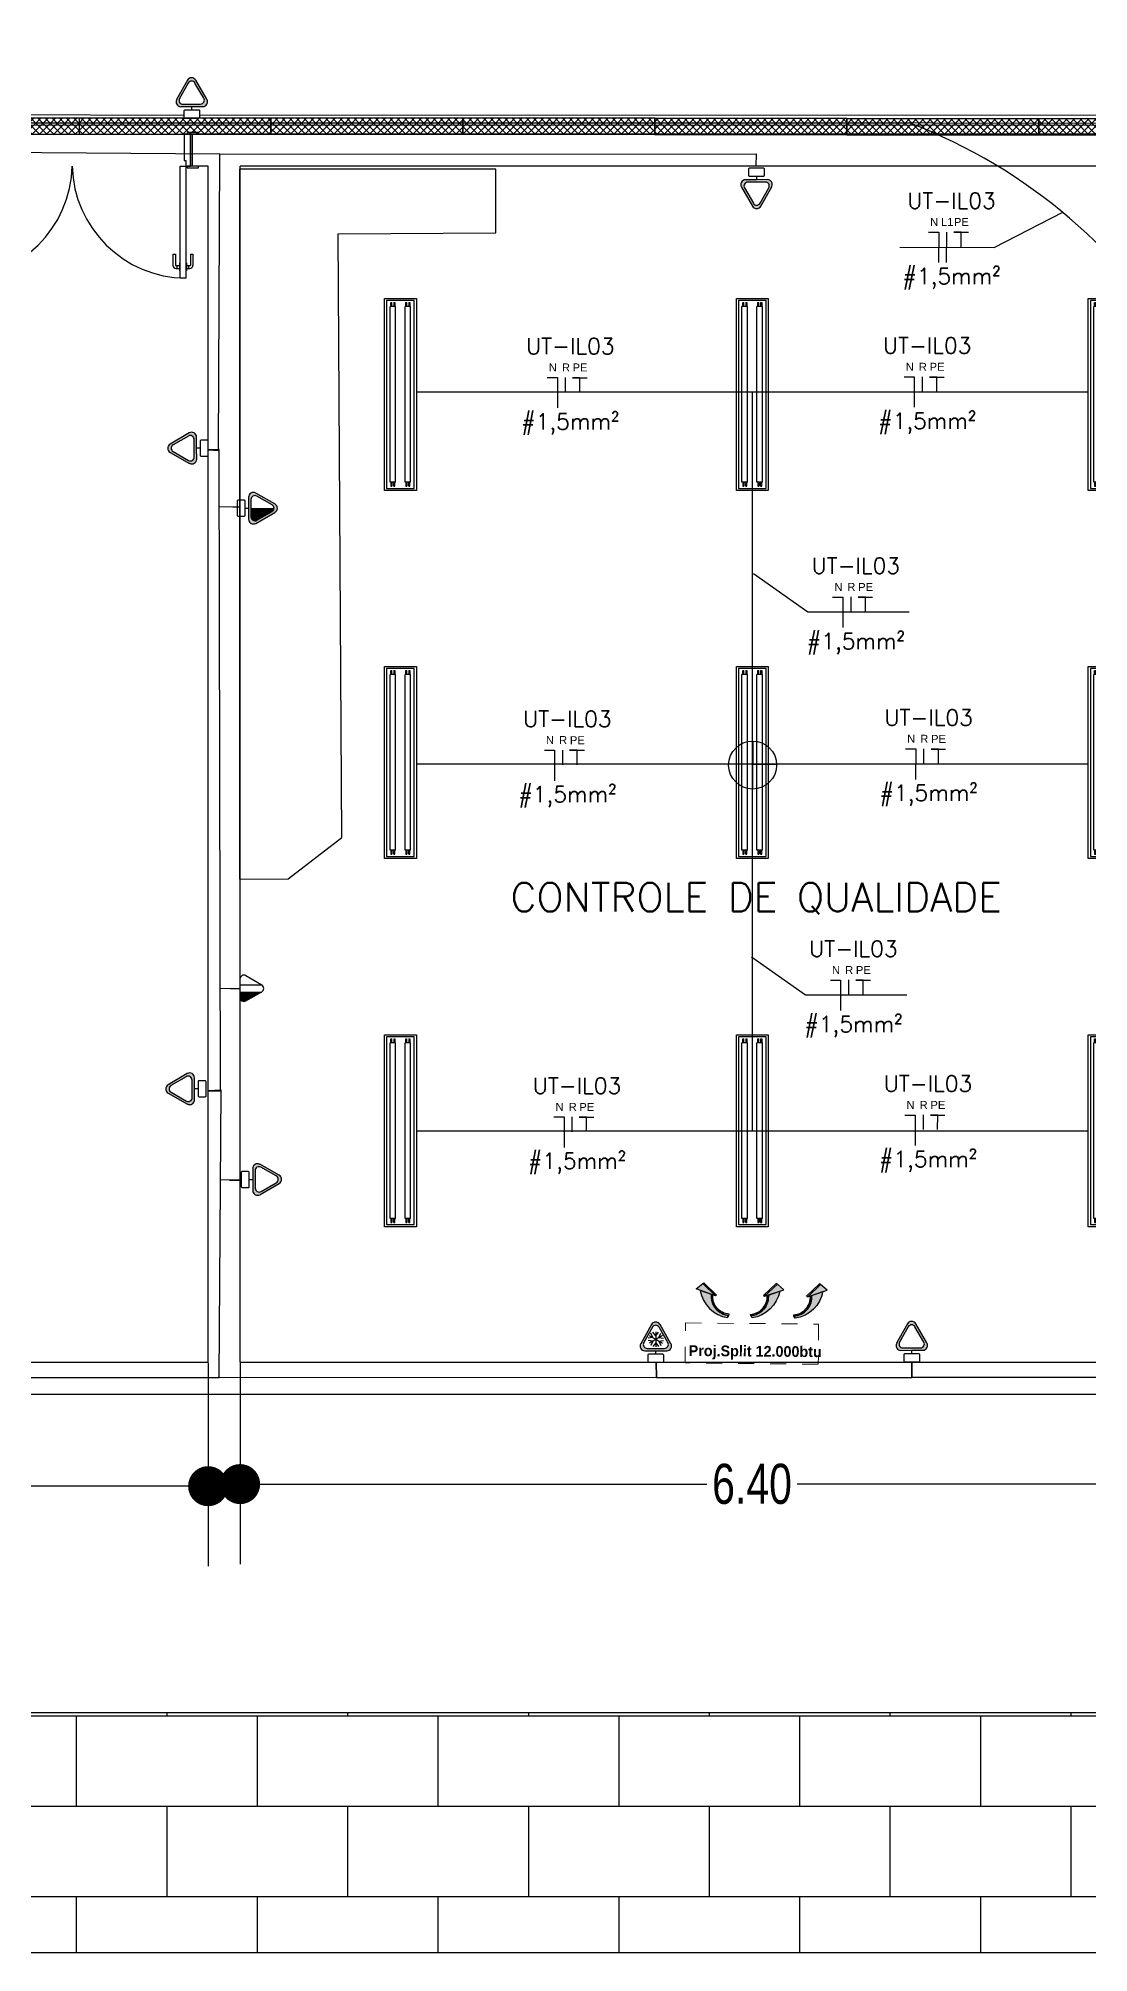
# Model space of a CAD drawing. Header units: metres. Extents: x 2442 to 5008, y 1070 to 2228.
# Drawn here: x 2488.12 to 2494.68, y 1088.13 to 1100.09 of the extents above; entities that cross this region are included whole.
import ezdxf
from ezdxf.enums import TextEntityAlignment as Align

# ---------------------------------------------------------------- set-up
doc = ezdxf.new("R2010")
doc.units = ezdxf.units.M
doc.linetypes.add('HIDDEN', pattern=[0.375, 0.25, -0.125])
doc.layers.get('Defpoints').update_dxf_attribs({"color": 130})
doc.layers.add('0.09', color=1, linetype='Continuous', lineweight=9)
for name, color, linetype in [('003', 1, 'Continuous'), ('01', 1, 'Continuous'), ('AR CONDICIONADO RESIDENCIAL', 130, 'Continuous'), ('ARQ-COTAS', 1, 'Continuous'), ('ARQ-TEXTO3', 3, 'Continuous'), ('ARQ_ELÉTRODUTOS', 2, 'Continuous'), ('ARQ_LAYOUT', 8, 'Continuous'), ('ARQ_PAREDES', 6, 'Continuous'), ('ARQ_PORTAS', 3, 'Continuous'), ('ARQ_TOMADAS', 30, 'Continuous'), ('CEILLING', 5, 'Continuous'), ('ELETROCALHA', 1, 'Continuous'), ('FIACAO', 7, 'Continuous'), ('fluxoinsuflamento', 112, 'Continuous'), ('HATCH_ELETRODUTOS', 7, 'Continuous'), ('INDICACAO_BIT_FIACAO', 10, 'Continuous'), ('INDICACAO_CIRCUITO_FIA', 7, 'Continuous'), ('LINHA_DE_CHAMADA', 7, 'Continuous'), ('LUMINÁRIAS RESIDENCIAL', 150, 'Continuous'), ('muro', 50, 'Continuous'), ('TOMADAS 220V RESIDENCIAL', 130, 'Continuous'), ('Tomadas para acoplar', 130, 'Continuous')]:
    doc.layers.add(name, color=color, linetype=linetype)
doc.styles.add('ARIAL', font='arial.ttf')
doc.styles.add('Century G', font='')
doc.styles.add('Luciene 01', font='swisscl.ttf')
doc.styles.add('ROMANS', font='ROMANS.SHX')
doc.styles.get("Standard").update_dxf_attribs({"font": 'arial.ttf'})
doc.styles.get('Century G').set_extended_font_data('Century Gothic', bold=True)
doc.linetypes.add('ELETROCALHA', pattern='A,0.5,-0.2,["=",Standard,S=0.18,R=0,X=-0.15,Y=-0.08],0', length=0.7)
doc.dimstyles.new('LP 50', dxfattribs={"dimscale": 0.5, "dimtxt": 0.5, "dimasz": 0.5, "dimexe": 1, "dimexo": 0.01, "dimgap": 0.05, "dimtad": 0, "dimzin": 0, "dimdsep": 46, "dimtxsty": 'Luciene 01', "dimblk": 'DOT', "dimcen": 1, "dimclrd": 256, "dimclre": 256, "dimclrt": 256, "dimadec": 0, "dimazin": 0, "dimtfac": 1, "dimtofl": 0, "dimtmove": 0, "dimatfit": 3, "dimldrblk": 'DOT', "dimfxl": 1, "dimtolj": 1, "dimtzin": 0, "dimlwd": -1, "dimarcsym": 1})
pattern_1 = [(45, (-1434.340204, -219.729673), (-0.0224506403, 0.0224506403), []), (135, (-1434.340204, -219.729673), (-0.0224506403, -0.0224506403), [])]

# ---------------------------------------------------------------- blocks, each defined once
blk = doc.blocks.new('porta120')
at = {"layer": 'ARQ_PORTAS'}
for p, q in [((2471.919, 1122.518), (2471.919, 1122.513)), ((2471.969, 1122.518), (2471.919, 1122.518)), ((2471.934, 1122.518), (2471.934, 1122.538)), ((2471.934, 1122.532), (2471.954, 1122.532)), ((2472.024, 1122.558), (2471.954, 1122.558)), ((2471.954, 1122.518), (2471.954, 1122.543)), ((2472.024, 1122.543), (2471.954, 1122.543)), ((2471.969, 1122.518), (2471.969, 1122.513)), ((2472.024, 1122.543), (2472.024, 1122.558)), ((2471.919, 1122.478), (2471.919, 1122.473)), ((2471.969, 1122.473), (2471.919, 1122.473)), ((2471.934, 1122.453), (2471.934, 1122.473)), ((2471.934, 1122.459), (2471.954, 1122.459)), ((2471.954, 1122.448), (2471.954, 1122.473)), ((2472.024, 1122.448), (2471.954, 1122.448)), ((2472.024, 1122.433), (2471.954, 1122.433)), ((2471.969, 1122.478), (2471.969, 1122.473)), ((2472.024, 1122.433), (2472.024, 1122.448)), ((2471.919, 1121.128), (2471.919, 1121.133)), ((2471.969, 1121.133), (2471.919, 1121.133)), ((2471.919, 1121.088), (2471.919, 1121.093)), ((2471.969, 1121.088), (2471.919, 1121.088)), ((2471.934, 1121.153), (2471.934, 1121.133)), ((2471.934, 1121.147), (2471.954, 1121.147)), ((2471.934, 1121.088), (2471.934, 1121.068)), ((2471.934, 1121.074), (2471.954, 1121.074)), ((2472.024, 1121.173), (2471.954, 1121.173)), ((2472.024, 1121.158), (2471.954, 1121.158)), ((2471.954, 1121.158), (2471.954, 1121.133)), ((2471.954, 1121.088), (2471.954, 1121.063)), ((2472.024, 1121.063), (2471.954, 1121.063)), ((2471.969, 1121.128), (2471.969, 1121.133)), ((2471.969, 1121.088), (2471.969, 1121.093)), ((2472.024, 1121.173), (2472.024, 1121.158)), ((2472.024, 1121.063), (2472.024, 1121.048)), ((2472.024, 1121.048), (2471.954, 1121.048))]:
    blk.add_line(p, q, dxfattribs=at)
for points in [[(2472.574, 1122.478), (2472.574, 1122.513), (2471.874, 1122.513), (2471.874, 1122.478)], [(2472.574, 1122.523), (2472.564, 1122.523), (2472.564, 1122.593), (2472.574, 1122.593)], [(2472.574, 1122.543), (2472.574, 1122.553), (2472.774, 1122.553), (2472.774, 1122.543)], [(2472.774, 1122.543), (2472.774, 1122.503), (2472.609, 1122.503), (2472.609, 1122.513), (2472.574, 1122.513), (2472.574, 1122.543)], [(2472.774, 1122.593), (2472.784, 1122.593), (2472.784, 1122.523), (2472.774, 1122.523)], [(2472.574, 1121.128), (2472.574, 1121.093), (2471.874, 1121.093), (2471.874, 1121.128)], [(2472.574, 1121.083), (2472.564, 1121.083), (2472.564, 1121.013), (2472.574, 1121.013)], [(2472.774, 1121.063), (2472.774, 1121.103), (2472.609, 1121.103), (2472.609, 1121.093), (2472.574, 1121.093), (2472.574, 1121.063)], [(2472.574, 1121.053), (2472.574, 1121.063), (2472.774, 1121.063), (2472.774, 1121.053)], [(2472.774, 1121.013), (2472.784, 1121.013), (2472.784, 1121.083), (2472.774, 1121.083)]]:
    blk.add_lwpolyline(points, close=True, dxfattribs=at)
for centre, radius, start, end in [((2472.592, 1122.52), 0.718, 180.577, 268.6014), ((2471.954, 1122.538), 0.02, 90, 180), ((2471.954, 1122.453), 0.02, 180, 270), ((2472.591, 1121.086), 0.717, 91.3684, 179.4355), ((2471.954, 1121.153), 0.02, 90, 180), ((2471.954, 1121.068), 0.02, 180, 270)]:
    blk.add_arc(centre, radius, start, end, dxfattribs=at)
blk = doc.blocks.new('_Dot')
at = {"color": 0, "linetype": 'ByBlock', "lineweight": -2}
blk.add_line((-0.5, 0), (-1, 0), dxfattribs=at)
at = {"color": 0, "linetype": 'ByBlock', "const_width": 0.5}
blk.add_lwpolyline([(-0.25, 0, 1), (0.25, 0, 1)], format="xyb", close=True, dxfattribs=at)
blk = doc.blocks.new('*D321')
at = {"lineweight": -2, "transparency": 16777216}
for p, q in [((2477.778, 1091.814), (2477.778, 1090.544)), ((2489.178, 1091.814), (2489.178, 1090.544))]:
    blk.add_line(p, q, dxfattribs=at)
at = {"transparency": 16777216}
for p, q in [((2478.028, 1091.044), (2483.12, 1091.044)), ((2488.928, 1091.044), (2483.836, 1091.044))]:
    blk.add_line(p, q, dxfattribs=at)
at = {"layer": 'Defpoints', "color": 0, "transparency": 16777216}
for p in [(2477.778, 1091.819), (2489.178, 1091.819), (2489.178, 1091.044)]:
    blk.add_point(p, dxfattribs=at)
at = {"transparency": 16777216, "xscale": 0.25, "yscale": 0.25, "zscale": 0.25, "rotation": 180}
blk.add_blockref('_Dot', (2477.778, 1091.044), dxfattribs=at)
at = {"transparency": 16777216, "xscale": 0.25, "yscale": 0.25, "zscale": 0.25}
blk.add_blockref('_Dot', (2489.178, 1091.044), dxfattribs=at)
at = {"transparency": 16777216, "insert": (2483.478, 1091.044), "char_height": 0.25, "attachment_point": 5, "style": 'Luciene 01'}
blk.add_mtext('\\A1;11.40', dxfattribs=at)
blk = doc.blocks.new('*D322')
at = {"lineweight": -2, "transparency": 16777216}
for p, q in [((2489.378, 1091.814), (2489.378, 1090.557)), ((2495.778, 1091.814), (2495.778, 1090.557))]:
    blk.add_line(p, q, dxfattribs=at)
at = {"transparency": 16777216}
for p, q in [((2489.628, 1091.057), (2492.295, 1091.057)), ((2495.528, 1091.057), (2492.861, 1091.057))]:
    blk.add_line(p, q, dxfattribs=at)
at = {"layer": 'Defpoints', "color": 0, "transparency": 16777216}
for p in [(2489.378, 1091.819), (2495.778, 1091.819), (2495.778, 1091.057)]:
    blk.add_point(p, dxfattribs=at)
at = {"transparency": 16777216, "xscale": 0.25, "yscale": 0.25, "zscale": 0.25, "rotation": 180}
blk.add_blockref('_Dot', (2489.378, 1091.057), dxfattribs=at)
at = {"transparency": 16777216, "xscale": 0.25, "yscale": 0.25, "zscale": 0.25}
blk.add_blockref('_Dot', (2495.778, 1091.057), dxfattribs=at)
at = {"transparency": 16777216, "insert": (2492.578, 1091.057), "char_height": 0.25, "attachment_point": 5, "style": 'Luciene 01'}
blk.add_mtext('\\A1;6.40', dxfattribs=at)
blk = doc.blocks.new('*U350', base_point=(827.839, 596.659))
at = {"ltscale": 0.035}
for p, q in [((827.252, 596.745), (827.252, 596.572)), ((828.426, 596.745), (827.252, 596.745)), ((827.264, 596.718), (827.289, 596.718)), ((827.264, 596.711), (827.264, 596.718)), ((827.264, 596.711), (827.289, 596.711)), ((827.264, 596.693), (827.264, 596.7)), ((827.289, 596.7), (827.264, 596.7)), ((827.289, 596.693), (827.264, 596.693)), ((828.387, 596.723), (827.289, 596.723)), ((827.289, 596.723), (827.289, 596.688)), ((828.387, 596.688), (827.289, 596.688)), ((828.387, 596.723), (828.387, 596.688)), ((828.412, 596.718), (828.387, 596.718)), ((828.412, 596.711), (828.387, 596.711)), ((828.387, 596.7), (828.412, 596.7)), ((828.387, 596.693), (828.412, 596.693)), ((828.412, 596.711), (828.412, 596.718)), ((828.412, 596.693), (828.412, 596.7)), ((828.426, 596.572), (828.426, 596.745)), ((827.252, 596.572), (828.426, 596.572)), ((827.264, 596.624), (827.289, 596.624)), ((827.264, 596.618), (827.264, 596.624)), ((827.264, 596.618), (827.289, 596.618)), ((827.264, 596.599), (827.264, 596.606)), ((827.289, 596.606), (827.264, 596.606)), ((827.289, 596.599), (827.264, 596.599)), ((828.387, 596.629), (827.289, 596.629)), ((827.289, 596.629), (827.289, 596.594)), ((828.387, 596.594), (827.289, 596.594)), ((828.387, 596.629), (828.387, 596.594)), ((828.412, 596.624), (828.387, 596.624)), ((828.412, 596.618), (828.387, 596.618)), ((828.387, 596.606), (828.412, 596.606)), ((828.387, 596.599), (828.412, 596.599)), ((828.412, 596.618), (828.412, 596.624)), ((828.412, 596.599), (828.412, 596.606))]:
    blk.add_line(p, q, dxfattribs=at)
blk.add_lwpolyline([(827.239, 596.759), (828.439, 596.759), (828.439, 596.559), (827.239, 596.559)], close=True)
blk = doc.blocks.new('*U351')
at = {"layer": 'LUMINÁRIAS RESIDENCIAL', "ltscale": 50}
blk.add_blockref('*U350', (0, 0), dxfattribs=at)
blk = doc.blocks.new('*U352')
at = {"color": 0, "linetype": 'ByBlock', "lineweight": -2, "transparency": 16777216}
for p in [(0, 4.4), (2.3, 4.4), (4.6, 4.4), (0, 2.2), (2.3, 2.2), (4.6, 2.2), (0, 0), (2.3, 0), (4.6, 0)]:
    blk.add_blockref('*U351', p, dxfattribs=at)
blk = doc.blocks.new('A$C5c12d58d')
at = {"layer": 'ARQ_ELÉTRODUTOS'}
blk.add_circle((0, 0), 0.15, dxfattribs=at)
blk = doc.blocks.new('A$C0ba67d4e')
at = {"layer": 'ARQ_ELÉTRODUTOS'}
for p, q in [((-0.384, -2.049), (-0.386, -2.349)), ((-0.386, -2.349), (-0.386, -2.193)), ((-0.386, -2.193), (-0.237, -2.193))]:
    blk.add_line(p, q, dxfattribs=at)
blk.add_blockref('A$C5c12d58d', (-0.386, -2.199), dxfattribs=at)
blk = doc.blocks.new('A$Cbb087c57')
at = {"layer": 'ARQ_ELÉTRODUTOS'}
blk.add_blockref('A$C0ba67d4e', (0.385, 2.194), dxfattribs=at)
blk = doc.blocks.new('A$Cd8104748')
at = {"layer": 'HATCH_ELETRODUTOS'}
h = blk.add_hatch(dxfattribs=at)
h.set_pattern_fill('ANSI37', color=1, scale=0.01, style=0)
h.set_pattern_definition(pattern_1)
h.paths.add_polyline_path([(-0.6, -0.05), (0.6, -0.05), (0.6, 0.05), (-0.6, 0.05)])
at = {"layer": 'ELETROCALHA', "linetype": 'ELETROCALHA'}
blk.add_lwpolyline([(-0.6, -0.05), (0.6, -0.05), (0.6, 0.05), (-0.6, 0.05)], close=True, dxfattribs=at)
blk = doc.blocks.new('A$Cd47b871b')
at = {"layer": 'HATCH_ELETRODUTOS'}
h = blk.add_hatch(dxfattribs=at)
h.set_pattern_fill('ANSI37', color=1, scale=0.01, style=0)
h.set_pattern_definition(pattern_1)
h.paths.add_polyline_path([(-0.6, -0.05), (0.6, -0.05), (0.6, 0.05), (-0.6, 0.05)])
at = {"layer": 'ELETROCALHA', "linetype": 'ELETROCALHA'}
blk.add_lwpolyline([(-0.6, -0.05), (0.6, -0.05), (0.6, 0.05), (-0.6, 0.05)], close=True, dxfattribs=at)
blk = doc.blocks.new('A$C4178ff39')
at = {"layer": 'HATCH_ELETRODUTOS'}
h = blk.add_hatch(dxfattribs=at)
h.set_pattern_fill('ANSI37', color=1, scale=0.01, style=0)
h.set_pattern_definition(pattern_1)
h.paths.add_polyline_path([(-0.6, -0.05), (0.6, -0.05), (0.6, 0.05), (-0.6, 0.05)])
at = {"layer": 'ELETROCALHA', "linetype": 'ELETROCALHA'}
blk.add_lwpolyline([(-0.6, -0.05), (0.6, -0.05), (0.6, 0.05), (-0.6, 0.05)], close=True, dxfattribs=at)
blk = doc.blocks.new('A$C7926d10d')
at = {"layer": 'HATCH_ELETRODUTOS'}
h = blk.add_hatch(dxfattribs=at)
h.set_pattern_fill('ANSI37', color=1, scale=0.01, style=0)
h.set_pattern_definition(pattern_1)
h.paths.add_polyline_path([(-0.6, -0.05), (0.6, -0.05), (0.6, 0.05), (-0.6, 0.05)])
at = {"layer": 'ELETROCALHA', "linetype": 'ELETROCALHA'}
blk.add_lwpolyline([(-0.6, -0.05), (0.6, -0.05), (0.6, 0.05), (-0.6, 0.05)], close=True, dxfattribs=at)
blk = doc.blocks.new('A$Ce15a24e0')
at = {"layer": 'HATCH_ELETRODUTOS'}
h = blk.add_hatch(dxfattribs=at)
h.set_pattern_fill('ANSI37', color=1, scale=0.01, style=0)
h.set_pattern_definition(pattern_1)
h.paths.add_polyline_path([(-0.6, -0.05), (0.6, -0.05), (0.6, 0.05), (-0.6, 0.05)])
at = {"layer": 'ELETROCALHA', "linetype": 'ELETROCALHA'}
blk.add_lwpolyline([(-0.6, -0.05), (0.6, -0.05), (0.6, 0.05), (-0.6, 0.05)], close=True, dxfattribs=at)
blk = doc.blocks.new('A$Cc4f39236')
at = {"layer": 'HATCH_ELETRODUTOS'}
h = blk.add_hatch(dxfattribs=at)
h.set_pattern_fill('ANSI37', color=1, scale=0.01, style=0)
h.set_pattern_definition(pattern_1)
h.paths.add_polyline_path([(-0.6, -0.05), (0.6, -0.05), (0.6, 0.05), (-0.6, 0.05)])
at = {"layer": 'ELETROCALHA', "linetype": 'ELETROCALHA'}
blk.add_lwpolyline([(-0.6, -0.05), (0.6, -0.05), (0.6, 0.05), (-0.6, 0.05)], close=True, dxfattribs=at)
blk = doc.blocks.new('A$C84b65e3e')
at = {"layer": 'ARQ_ELÉTRODUTOS', "lineweight": -3}
for name, p in [('A$Cd47b871b', (0, 0)), ('A$C4178ff39', (1.2, 0)), ('A$C7926d10d', (2.4, 0)), ('A$Ce15a24e0', (3.6, -0.001)), ('A$Cc4f39236', (4.799, -0.003))]:
    blk.add_blockref(name, p, dxfattribs=at)
blk = doc.blocks.new('*U854', base_point=(1431.422, 204.482))
h = blk.add_hatch(color=256)
h.dxf.hatch_style = 1
h.paths.add_polyline_path([(1431.396, 204.669), (1431.327, 204.549, 0.575867), (1431.354, 204.504), (1431.422, 204.504), (1431.491, 204.504, 0.575867), (1431.517, 204.549), (1431.448, 204.669, 0.580323)])
h.paths.add_polyline_path([(1431.443, 204.651), (1431.498, 204.555, -0.575867), (1431.477, 204.519), (1431.422, 204.519), (1431.367, 204.519, -0.575867), (1431.346, 204.555), (1431.401, 204.651, -0.580323)], flags=16)
for p, q in [((1431.396, 204.669), (1431.327, 204.549)), ((1431.517, 204.549), (1431.448, 204.669)), ((1431.401, 204.651), (1431.346, 204.555)), ((1431.498, 204.555), (1431.443, 204.651)), ((1431.354, 204.504), (1431.422, 204.504)), ((1431.367, 204.519), (1431.422, 204.519)), ((1431.422, 204.519), (1431.477, 204.519)), ((1431.422, 204.504), (1431.491, 204.504)), ((1431.422, 204.482), (1431.422, 204.504))]:
    blk.add_line(p, q)
blk.add_lwpolyline([(1431.378, 204.432), (1431.466, 204.432, 0.414214), (1431.472, 204.438), (1431.472, 204.476, 0.414214), (1431.466, 204.482), (1431.378, 204.482, 0.414214), (1431.372, 204.476), (1431.372, 204.438, 0.414214)], format="xyb", close=True)
for centre, radius, start, end in [((1431.422, 204.654), 0.0301, 29.7449, 150.2551), ((1431.354, 204.534), 0.0301, 150.2551, 270), ((1431.367, 204.543), 0.0241, 150.2551, 270), ((1431.422, 204.639), 0.0241, 29.7449, 150.2551), ((1431.477, 204.543), 0.0241, 270, 29.7449), ((1431.491, 204.534), 0.0301, 270, 29.7449)]:
    blk.add_arc(centre, radius, start, end)
blk = doc.blocks.new('*U924', base_point=(1431.422, 204.482))
h = blk.add_hatch(color=256)
h.dxf.hatch_style = 1
h.paths.add_polyline_path([(1431.396, 204.669), (1431.327, 204.549, 0.575867), (1431.354, 204.504), (1431.422, 204.504), (1431.491, 204.504, 0.575867), (1431.517, 204.549), (1431.448, 204.669, 0.580323)])
h.paths.add_polyline_path([(1431.443, 204.651), (1431.498, 204.555, -0.575867), (1431.477, 204.519), (1431.422, 204.519), (1431.367, 204.519, -0.575867), (1431.346, 204.555), (1431.401, 204.651, -0.580323)], flags=16)
for p, q in [((1431.396, 204.669), (1431.327, 204.549)), ((1431.517, 204.549), (1431.448, 204.669)), ((1431.401, 204.651), (1431.346, 204.555)), ((1431.498, 204.555), (1431.443, 204.651)), ((1431.354, 204.504), (1431.422, 204.504)), ((1431.367, 204.519), (1431.422, 204.519)), ((1431.422, 204.519), (1431.477, 204.519)), ((1431.422, 204.504), (1431.491, 204.504)), ((1431.422, 204.482), (1431.422, 204.504))]:
    blk.add_line(p, q)
blk.add_lwpolyline([(1431.378, 204.432), (1431.466, 204.432, 0.414214), (1431.472, 204.438), (1431.472, 204.476, 0.414214), (1431.466, 204.482), (1431.378, 204.482, 0.414214), (1431.372, 204.476), (1431.372, 204.438, 0.414214)], format="xyb", close=True)
for centre, radius, start, end in [((1431.422, 204.654), 0.0301, 29.7449, 150.2551), ((1431.354, 204.534), 0.0301, 150.2551, 270), ((1431.367, 204.543), 0.0241, 150.2551, 270), ((1431.422, 204.639), 0.0241, 29.7449, 150.2551), ((1431.477, 204.543), 0.0241, 270, 29.7449), ((1431.491, 204.534), 0.0301, 270, 29.7449)]:
    blk.add_arc(centre, radius, start, end)
blk = doc.blocks.new('*U926', base_point=(1431.422, 204.482))
h = blk.add_hatch(color=256)
h.dxf.hatch_style = 1
h.paths.add_polyline_path([(1431.396, 204.669), (1431.327, 204.549, 0.575867), (1431.354, 204.504), (1431.422, 204.504), (1431.491, 204.504, 0.575867), (1431.517, 204.549), (1431.448, 204.669, 0.580323)])
h.paths.add_polyline_path([(1431.443, 204.651), (1431.498, 204.555, -0.575867), (1431.477, 204.519), (1431.422, 204.519), (1431.367, 204.519, -0.575867), (1431.346, 204.555), (1431.401, 204.651, -0.580323)], flags=16)
for p, q in [((1431.396, 204.669), (1431.327, 204.549)), ((1431.517, 204.549), (1431.448, 204.669)), ((1431.401, 204.651), (1431.346, 204.555)), ((1431.498, 204.555), (1431.443, 204.651)), ((1431.354, 204.504), (1431.422, 204.504)), ((1431.367, 204.519), (1431.422, 204.519)), ((1431.422, 204.519), (1431.477, 204.519)), ((1431.422, 204.504), (1431.491, 204.504)), ((1431.422, 204.482), (1431.422, 204.504))]:
    blk.add_line(p, q)
blk.add_lwpolyline([(1431.378, 204.432), (1431.466, 204.432, 0.414214), (1431.472, 204.438), (1431.472, 204.476, 0.414214), (1431.466, 204.482), (1431.378, 204.482, 0.414214), (1431.372, 204.476), (1431.372, 204.438, 0.414214)], format="xyb", close=True)
for centre, radius, start, end in [((1431.422, 204.654), 0.0301, 29.7449, 150.2551), ((1431.354, 204.534), 0.0301, 150.2551, 270), ((1431.367, 204.543), 0.0241, 150.2551, 270), ((1431.422, 204.639), 0.0241, 29.7449, 150.2551), ((1431.477, 204.543), 0.0241, 270, 29.7449), ((1431.491, 204.534), 0.0301, 270, 29.7449)]:
    blk.add_arc(centre, radius, start, end)
blk = doc.blocks.new('fluxoins')
at = {"layer": 'fluxoinsuflamento'}
h = blk.add_hatch(color=256, dxfattribs=at)
h.paths.add_polyline_path([(16.35, 1.41), (15.85, 2.28, -0.419144), (5.42, 0.42), (1.86, -2.66, 0.319207)])
h.paths.add_polyline_path([(6.6, 1.44), (0, -0.52), (0.6, -3.75)])
for points in [[(6.6, 1.44), (0, -0.52), (0, 0), (6.6, 1.96)], [(0.6, -3.75), (0, -0.52), (6.6, 1.44)]]:
    blk.add_lwpolyline(points, close=True, dxfattribs=at)
for points in [[(1.86, -2.66, 0.319207), (16.35, 1.41), (15.85, 2.28, -0.419144), (5.42, 0.42)], [(5.81, 0.76), (5.42, 0.42, 0.419144), (15.85, 2.28), (15.48, 2.62, -0.416345)]]:
    blk.add_lwpolyline(points, format="xyb", close=True, dxfattribs=at)
blk = doc.blocks.new('ar12btu')
at = {"layer": '0.09', "color": 30, "linetype": 'HIDDEN', "ltscale": 0.1, "elevation": 58.603}
blk.add_lwpolyline([(2957.628, 1311.62), (2957.628, 1312.453), (2957.878, 1312.453), (2957.878, 1311.62)], close=True, dxfattribs=at)
at = {"layer": 'CEILLING', "yscale": 0.01599995220457446, "zscale": 0.01599995220457446}
for p, xscale, rotation in [((2957.377, 1312.456, 58.603), -0.01599995220457446, 150.1415857965343), ((2957.377, 1312.186, 58.603), -0.01599995220457446, 150.1415857965343), ((2957.377, 1311.733, 58.603), 0.01599995220457446, 29.85841420346571)]:
    blk.add_blockref('fluxoins', p, dxfattribs=dict(at, xscale=xscale, rotation=rotation))
at = {"layer": 'ARQ-COTAS', "color": 30, "insert": (2957.767, 1311.642, 226.782), "char_height": 0.06703, "width": 1.01626, "attachment_point": 1, "rotation": 90, "style": 'Century G'}
blk.add_mtext('\\pxql;Proj.Split 12.000btu', dxfattribs=at)
blk = doc.blocks.new('*U948', base_point=(1425.928, 193.787))
at = {"linetype": 'ByBlock'}
h = blk.add_hatch(color=256, dxfattribs=at)
h.dxf.hatch_style = 1
h.paths.add_polyline_path([(1426.023, 193.853), (1425.955, 193.973, 0.580323), (1425.902, 193.973), (1425.834, 193.853, 0.575867), (1425.86, 193.808), (1425.928, 193.808), (1425.997, 193.808, 0.575867)])
h.paths.add_polyline_path([(1425.983, 193.824), (1425.928, 193.824), (1425.874, 193.824, -0.575867), (1425.853, 193.86), (1425.908, 193.956, -0.580323), (1425.949, 193.956), (1426.004, 193.86, -0.575867)], flags=16)
for p, q in [((1425.902, 193.973), (1425.834, 193.853)), ((1425.908, 193.956), (1425.853, 193.86)), ((1425.887, 193.904), (1425.97, 193.857)), ((1425.97, 193.904), (1425.887, 193.857)), ((1425.909, 193.892), (1425.898, 193.919)), ((1425.928, 193.903), (1425.911, 193.926)), ((1425.928, 193.928), (1425.928, 193.833)), ((1425.928, 193.903), (1425.946, 193.926)), ((1425.948, 193.892), (1425.959, 193.919)), ((1426.004, 193.86), (1425.949, 193.956)), ((1426.023, 193.853), (1425.955, 193.973)), ((1425.86, 193.808), (1425.928, 193.808)), ((1425.874, 193.824), (1425.928, 193.824)), ((1425.909, 193.892), (1425.88, 193.888)), ((1425.909, 193.869), (1425.88, 193.873)), ((1425.909, 193.869), (1425.898, 193.842)), ((1425.928, 193.858), (1425.911, 193.835)), ((1425.928, 193.858), (1425.946, 193.835)), ((1425.928, 193.824), (1425.983, 193.824)), ((1425.928, 193.808), (1425.997, 193.808)), ((1425.928, 193.787), (1425.928, 193.808)), ((1425.948, 193.892), (1425.977, 193.888)), ((1425.948, 193.869), (1425.977, 193.873)), ((1425.948, 193.869), (1425.959, 193.842))]:
    blk.add_line(p, q)
blk.add_lwpolyline([(1425.884, 193.737), (1425.972, 193.737, 0.414214), (1425.978, 193.743), (1425.978, 193.781, 0.414214), (1425.972, 193.787), (1425.884, 193.787, 0.414214), (1425.878, 193.781), (1425.878, 193.743, 0.414214)], format="xyb", close=True)
for centre, radius, start, end in [((1425.928, 193.958), 0.0301, 29.7449, 150.2551), ((1425.928, 193.944), 0.0241, 29.7449, 150.2551), ((1425.86, 193.839), 0.0301, 150.2551, 270), ((1425.874, 193.848), 0.0241, 150.2551, 270), ((1425.983, 193.848), 0.0241, 270, 29.7449), ((1425.997, 193.839), 0.0301, 270, 29.7449)]:
    blk.add_arc(centre, radius, start, end)
blk = doc.blocks.new('*U950', base_point=(2486.9, 2703.6))
h = blk.add_hatch(color=256)
h.dxf.hatch_style = 1
h.paths.add_polyline_path([(2489.2, 2717.2), (2489.2, 2703.6), (2492.6, 2703.6, 0.575867), (2494.8, 2707.4)])
for p, q in [((2484.8, 2717.3), (2479.1, 2707.4)), ((2484.7, 2703.6), (2484.7, 2717.2)), ((2494.8, 2707.4), (2489.1, 2717.3)), ((2489.2, 2703.6), (2489.2, 2717.2)), ((2481.2, 2703.6), (2486.9, 2703.6)), ((2486.9, 2703.6), (2492.6, 2703.6))]:
    blk.add_line(p, q)
for centre, start, end in [((2486.9, 2716.1), 29.7449, 150.2551), ((2481.2, 2706.1), 150.2551, 270), ((2492.6, 2706.1), 270, 29.7449)]:
    blk.add_arc(centre, 2.5, start, end)
blk = doc.blocks.new('*U952', base_point=(1431.422, 204.482))
h = blk.add_hatch(color=256)
h.dxf.hatch_style = 1
h.paths.add_polyline_path([(1431.396, 204.669), (1431.327, 204.549, 0.575867), (1431.354, 204.504), (1431.422, 204.504), (1431.491, 204.504, 0.575867), (1431.517, 204.549), (1431.448, 204.669, 0.580323)])
h.paths.add_polyline_path([(1431.443, 204.651), (1431.498, 204.555, -0.575867), (1431.477, 204.519), (1431.422, 204.519), (1431.367, 204.519, -0.575867), (1431.346, 204.555), (1431.401, 204.651, -0.580323)], flags=16)
for p, q in [((1431.396, 204.669), (1431.327, 204.549)), ((1431.517, 204.549), (1431.448, 204.669)), ((1431.401, 204.651), (1431.346, 204.555)), ((1431.498, 204.555), (1431.443, 204.651)), ((1431.354, 204.504), (1431.422, 204.504)), ((1431.367, 204.519), (1431.422, 204.519)), ((1431.422, 204.519), (1431.477, 204.519)), ((1431.422, 204.504), (1431.491, 204.504)), ((1431.422, 204.482), (1431.422, 204.504))]:
    blk.add_line(p, q)
blk.add_lwpolyline([(1431.378, 204.432), (1431.466, 204.432, 0.414214), (1431.472, 204.438), (1431.472, 204.476, 0.414214), (1431.466, 204.482), (1431.378, 204.482, 0.414214), (1431.372, 204.476), (1431.372, 204.438, 0.414214)], format="xyb", close=True)
for centre, radius, start, end in [((1431.422, 204.654), 0.0301, 29.7449, 150.2551), ((1431.354, 204.534), 0.0301, 150.2551, 270), ((1431.367, 204.543), 0.0241, 150.2551, 270), ((1431.422, 204.639), 0.0241, 29.7449, 150.2551), ((1431.477, 204.543), 0.0241, 270, 29.7449), ((1431.491, 204.534), 0.0301, 270, 29.7449)]:
    blk.add_arc(centre, radius, start, end)
blk = doc.blocks.new('*U958', base_point=(1431.422, 204.482))
h = blk.add_hatch(color=256)
h.dxf.hatch_style = 1
h.paths.add_polyline_path([(1431.396, 204.669), (1431.327, 204.549, 0.575867), (1431.354, 204.504), (1431.422, 204.504), (1431.491, 204.504, 0.575867), (1431.517, 204.549), (1431.448, 204.669, 0.580323)])
h.paths.add_polyline_path([(1431.443, 204.651), (1431.498, 204.555, -0.575867), (1431.477, 204.519), (1431.422, 204.519), (1431.367, 204.519, -0.575867), (1431.346, 204.555), (1431.401, 204.651, -0.580323)], flags=16)
for p, q in [((1431.396, 204.669), (1431.327, 204.549)), ((1431.517, 204.549), (1431.448, 204.669)), ((1431.401, 204.651), (1431.346, 204.555)), ((1431.498, 204.555), (1431.443, 204.651)), ((1431.354, 204.504), (1431.422, 204.504)), ((1431.367, 204.519), (1431.422, 204.519)), ((1431.422, 204.519), (1431.477, 204.519)), ((1431.422, 204.504), (1431.491, 204.504)), ((1431.422, 204.482), (1431.422, 204.504))]:
    blk.add_line(p, q)
blk.add_lwpolyline([(1431.378, 204.432), (1431.466, 204.432, 0.414214), (1431.472, 204.438), (1431.472, 204.476, 0.414214), (1431.466, 204.482), (1431.378, 204.482, 0.414214), (1431.372, 204.476), (1431.372, 204.438, 0.414214)], format="xyb", close=True)
for centre, radius, start, end in [((1431.422, 204.654), 0.0301, 29.7449, 150.2551), ((1431.354, 204.534), 0.0301, 150.2551, 270), ((1431.367, 204.543), 0.0241, 150.2551, 270), ((1431.422, 204.639), 0.0241, 29.7449, 150.2551), ((1431.477, 204.543), 0.0241, 270, 29.7449), ((1431.491, 204.534), 0.0301, 270, 29.7449)]:
    blk.add_arc(centre, radius, start, end)
blk = doc.blocks.new('*U962', base_point=(1431.422, 204.482))
h = blk.add_hatch(color=256)
h.dxf.hatch_style = 1
h.paths.add_polyline_path([(1431.396, 204.669), (1431.327, 204.549, 0.575867), (1431.354, 204.504), (1431.422, 204.504), (1431.491, 204.504, 0.575867), (1431.517, 204.549), (1431.448, 204.669, 0.580323)])
h.paths.add_polyline_path([(1431.443, 204.651), (1431.498, 204.555, -0.575867), (1431.477, 204.519), (1431.422, 204.519), (1431.367, 204.519, -0.575867), (1431.346, 204.555), (1431.401, 204.651, -0.580323)], flags=16)
for p, q in [((1431.396, 204.669), (1431.327, 204.549)), ((1431.517, 204.549), (1431.448, 204.669)), ((1431.401, 204.651), (1431.346, 204.555)), ((1431.498, 204.555), (1431.443, 204.651)), ((1431.354, 204.504), (1431.422, 204.504)), ((1431.367, 204.519), (1431.422, 204.519)), ((1431.422, 204.519), (1431.477, 204.519)), ((1431.422, 204.504), (1431.491, 204.504)), ((1431.422, 204.482), (1431.422, 204.504))]:
    blk.add_line(p, q)
blk.add_lwpolyline([(1431.378, 204.432), (1431.466, 204.432, 0.414214), (1431.472, 204.438), (1431.472, 204.476, 0.414214), (1431.466, 204.482), (1431.378, 204.482, 0.414214), (1431.372, 204.476), (1431.372, 204.438, 0.414214)], format="xyb", close=True)
for centre, radius, start, end in [((1431.422, 204.654), 0.0301, 29.7449, 150.2551), ((1431.354, 204.534), 0.0301, 150.2551, 270), ((1431.367, 204.543), 0.0241, 150.2551, 270), ((1431.422, 204.639), 0.0241, 29.7449, 150.2551), ((1431.477, 204.543), 0.0241, 270, 29.7449), ((1431.491, 204.534), 0.0301, 270, 29.7449)]:
    blk.add_arc(centre, radius, start, end)
blk = doc.blocks.new('*U1023', base_point=(819.244, 592.163))
h = blk.add_hatch(color=256)
h.dxf.hatch_style = 1
h.paths.add_polyline_path([(819.218, 592.35), (819.15, 592.23, 0.575867), (819.176, 592.185), (819.244, 592.185), (819.313, 592.185, 0.575867), (819.339, 592.23), (819.271, 592.35, 0.580323)])
h.paths.add_polyline_path([(819.265, 592.332), (819.32, 592.236, -0.575867), (819.299, 592.2), (819.244, 592.2), (819.19, 592.2, -0.575867), (819.169, 592.236), (819.224, 592.332, -0.580323)], flags=16)
blk.add_hatch(color=256).paths.add_polyline_path([(819.265, 592.332, 0.269143), (819.244, 592.344), (819.244, 592.2), (819.299, 592.2, 0.575867), (819.32, 592.236)])
for p, q in [((819.218, 592.35), (819.15, 592.23)), ((819.339, 592.23), (819.271, 592.35)), ((819.224, 592.332), (819.169, 592.236)), ((819.32, 592.236), (819.265, 592.332)), ((819.176, 592.185), (819.244, 592.185)), ((819.19, 592.2), (819.244, 592.2)), ((819.244, 592.2), (819.299, 592.2)), ((819.244, 592.185), (819.313, 592.185)), ((819.244, 592.163), (819.244, 592.185))]:
    blk.add_line(p, q)
blk.add_lwpolyline([(819.2, 592.113), (819.288, 592.113, 0.414214), (819.294, 592.119), (819.294, 592.157, 0.414214), (819.288, 592.163), (819.2, 592.163, 0.414214), (819.194, 592.157), (819.194, 592.119, 0.414214)], format="xyb", close=True)
for centre, radius, start, end in [((819.244, 592.335), 0.0301, 29.7449, 150.2551), ((819.176, 592.215), 0.0301, 150.2551, 270), ((819.19, 592.224), 0.0241, 150.2551, 270), ((819.244, 592.32), 0.0241, 29.7449, 150.2551), ((819.299, 592.224), 0.0241, 270, 29.7449), ((819.313, 592.215), 0.0301, 270, 29.7449)]:
    blk.add_arc(centre, radius, start, end)

msp = doc.modelspace()

# ---------------------------------------------------------------- hatches: boundary and pattern name
at = {"layer": 'muro', "true_color": 0xf1eb1f}
h = msp.add_hatch(dxfattribs=at)
h.set_pattern_fill('BRICK', color=2, scale=0.089, style=0)
h.paths.add_polyline_path([(2463.228, 1126.62), (2524.663, 1126.62), (2524.663, 1088.129), (2463.228, 1088.129)])
h.paths.add_polyline_path([(2464.728, 1124.746), (2522.788, 1124.746), (2522.788, 1089.628), (2464.728, 1089.628)], flags=16)

# ---------------------------------------------------------------- linework, layer by layer
at = {"layer": 'ARQ_ELÉTRODUTOS', "lineweight": -3}
for p, q in [((2473.94, 1099.558), (2493.561, 1099.563)), ((2492.486, 1099.565), (2512.008, 1099.535))]:
    msp.add_line(p, q, dxfattribs=at)
at = {"layer": 'ARQ_ELÉTRODUTOS'}
for p, q in [((2490.48, 1097.882), (2494.681, 1097.882)), ((2492.58, 1093.264), (2492.58, 1097.882)), ((2490.48, 1097.265), (2490.28, 1097.265)), ((2494.68, 1095.556), (2490.481, 1095.556)), ((2490.48, 1093.265), (2494.679, 1093.265)), ((2490.48, 1092.665), (2490.28, 1092.665))]:
    msp.add_line(p, q, dxfattribs=at)
at = {"layer": 'ARQ_ELÉTRODUTOS', "linetype": 'HIDDEN'}
msp.add_arc((2578.489, 1309.871), 224.991, 241.07147, 251.35905, dxfattribs=at)
at = {"layer": 'ARQ_ELÉTRODUTOS', "lineweight": -3}
msp.add_arc((2492.316, 1096.334), 3.461, 352.3007, 68.9147, dxfattribs=at)
at = {"layer": 'ARQ_LAYOUT'}
msp.add_lwpolyline([(2489.678, 1094.839), (2490.013, 1095.098), (2490.013, 1095.098), (2490.013, 1095.098), (2489.99, 1098.869), (2490.977, 1098.875), (2490.977, 1099.273), (2489.374, 1099.273), (2489.374, 1094.837), (2489.678, 1094.839)], dxfattribs=at)
at = {"layer": 'ARQ_PAREDES'}
for p, q in [((2489.178, 1091.819), (2489.178, 1099.292)), ((2489.378, 1091.819), (2489.378, 1099.292))]:
    msp.add_line(p, q, dxfattribs=at)
for points in [[(2466.478, 1105.237), (2466.478, 1091.619), (2498.483, 1091.619)], [(2500.978, 1099.492), (2489.078, 1099.492)], [(2489.078, 1099.292), (2489.078, 1099.492)], [(2489.178, 1099.292), (2489.078, 1099.292)], [(2495.778, 1099.292), (2489.378, 1099.292)], [(2477.778, 1091.819), (2489.178, 1091.819)], [(2489.378, 1091.819), (2495.778, 1091.819)]]:
    msp.add_lwpolyline(points, dxfattribs=at)
at = {"layer": 'ARQ_TOMADAS', "lineweight": -3}
for p, q in [((2512.449, 1099.539), (2473.924, 1099.552)), ((2489.026, 1099.609), (2481.861, 1099.626)), ((2495.467, 1099.611), (2489.128, 1099.609)), ((2489.252, 1099.367), (2486.683, 1099.386)), ((2489.243, 1097.515), (2489.252, 1099.367)), ((2489.249, 1099.366), (2492.604, 1099.369)), ((2492.604, 1099.369), (2492.602, 1099.289)), ((2489.247, 1097.522), (2489.178, 1097.519)), ((2489.178, 1097.519), (2489.243, 1097.515)), ((2489.256, 1093.515), (2489.247, 1097.522)), ((2489.377, 1097.164), (2489.247, 1097.162)), ((2489.332, 1097.164), (2489.377, 1097.164)), ((2489.379, 1094.153), (2489.254, 1094.152)), ((2489.317, 1094.153), (2489.379, 1094.153)), ((2489.26, 1093.519), (2489.174, 1093.515)), ((2489.174, 1093.515), (2489.256, 1093.515)), ((2489.246, 1091.722), (2489.26, 1093.519)), ((2489.377, 1092.957), (2489.253, 1092.959)), ((2489.312, 1092.957), (2489.377, 1092.957)), ((2491.981, 1091.72), (2491.978, 1091.82)), ((2491.978, 1091.82), (2491.981, 1091.72)), ((2493.577, 1091.722), (2493.578, 1091.819)), ((2493.578, 1091.819), (2493.578, 1091.721)), ((2486.75, 1091.722), (2489.246, 1091.722)), ((2491.981, 1091.72), (2489.24, 1091.724)), ((2493.578, 1091.721), (2491.981, 1091.72)), ((2495.867, 1091.722), (2493.577, 1091.722))]:
    msp.add_line(p, q, dxfattribs=at)
at = {"layer": 'FIACAO', "color": 4, "lineweight": -3}
for p, q in [((2493.681, 1098.88), (2493.745, 1098.88)), ((2493.745, 1098.88), (2493.744, 1098.69)), ((2491.298, 1097.971), (2491.361, 1097.971)), ((2491.361, 1097.971), (2491.361, 1097.781)), ((2493.529, 1097.975), (2493.592, 1097.975)), ((2493.592, 1097.975), (2493.592, 1097.785)), ((2493.082, 1096.599), (2493.146, 1096.599)), ((2493.146, 1096.599), (2493.145, 1096.409)), ((2491.28, 1095.642), (2491.343, 1095.642)), ((2491.343, 1095.642), (2491.343, 1095.452)), ((2493.538, 1095.651), (2493.602, 1095.651)), ((2493.602, 1095.651), (2493.601, 1095.46)), ((2493.068, 1094.206), (2493.131, 1094.206)), ((2493.131, 1094.206), (2493.131, 1094.016)), ((2491.339, 1093.351), (2491.403, 1093.351)), ((2491.403, 1093.351), (2491.403, 1093.16)), ((2493.534, 1093.363), (2493.597, 1093.363)), ((2493.597, 1093.363), (2493.597, 1093.173))]:
    msp.add_line(p, q, dxfattribs=at)
at = {"layer": 'FIACAO', "lineweight": -3}
for p, q in [((2493.794, 1098.88), (2493.794, 1098.785)), ((2493.886, 1098.879), (2493.84, 1098.879)), ((2493.794, 1098.69), (2493.794, 1098.786)), ((2491.41, 1097.971), (2491.41, 1097.88)), ((2493.642, 1097.976), (2493.642, 1097.884)), ((2493.734, 1097.974), (2493.688, 1097.974)), ((2491.502, 1097.97), (2491.456, 1097.97)), ((2493.195, 1096.6), (2493.195, 1096.508)), ((2493.287, 1096.599), (2493.241, 1096.599)), ((2491.393, 1095.643), (2491.393, 1095.551)), ((2491.484, 1095.642), (2491.438, 1095.642)), ((2493.651, 1095.651), (2493.651, 1095.559)), ((2493.743, 1095.65), (2493.697, 1095.65)), ((2493.181, 1094.207), (2493.181, 1094.115)), ((2493.273, 1094.205), (2493.227, 1094.205)), ((2491.452, 1093.351), (2491.452, 1093.259)), ((2491.544, 1093.35), (2491.498, 1093.35)), ((2493.647, 1093.364), (2493.647, 1093.272)), ((2493.739, 1093.362), (2493.693, 1093.362))]:
    msp.add_line(p, q, dxfattribs=at)
at = {"layer": 'FIACAO', "color": 3, "lineweight": -3}
for p, q in [((2493.84, 1098.879), (2493.931, 1098.879)), ((2493.886, 1098.784), (2493.886, 1098.879)), ((2493.688, 1097.974), (2493.779, 1097.974)), ((2493.734, 1097.884), (2493.734, 1097.974)), ((2491.456, 1097.97), (2491.548, 1097.97)), ((2491.502, 1097.88), (2491.502, 1097.97)), ((2493.241, 1096.599), (2493.332, 1096.599)), ((2493.287, 1096.508), (2493.287, 1096.599)), ((2491.438, 1095.642), (2491.53, 1095.642)), ((2491.484, 1095.551), (2491.484, 1095.642)), ((2493.697, 1095.65), (2493.788, 1095.65)), ((2493.743, 1095.56), (2493.743, 1095.65)), ((2493.227, 1094.205), (2493.318, 1094.205)), ((2493.272, 1094.115), (2493.273, 1094.205)), ((2491.498, 1093.35), (2491.589, 1093.35)), ((2491.544, 1093.26), (2491.544, 1093.35)), ((2493.693, 1093.362), (2493.784, 1093.362)), ((2493.738, 1093.272), (2493.739, 1093.362))]:
    msp.add_line(p, q, dxfattribs=at)
at = {"layer": 'LINHA_DE_CHAMADA'}
for points in [[(2493.502, 1098.785), (2494.092, 1098.783), (2494.522, 1099.004)], [(2492.588, 1096.746), (2492.927, 1096.508), (2493.56, 1096.508)], [(2492.574, 1094.352), (2492.912, 1094.115), (2493.545, 1094.115)]]:
    msp.add_lwpolyline(points, dxfattribs=at)
at = {"layer": 'muro'}
for points in [[(2463.228, 1126.62), (2524.663, 1126.62), (2524.663, 1088.129), (2463.228, 1088.129)], [(2464.728, 1124.746), (2522.788, 1124.746), (2522.788, 1089.628), (2464.728, 1089.628)]]:
    msp.add_lwpolyline(points, close=True, dxfattribs=at)

# ---------------------------------------------------------------- block references
at = {"rotation": 270}
msp.add_blockref('*U352', (2490.38, 1097.865), dxfattribs=at)
at = {"layer": '003', "rotation": 90}
msp.add_blockref('porta120', (3610.131, -1373.282), dxfattribs=at)
at = {"layer": '01', "rotation": 269.4834704214647}
msp.add_blockref('ar12btu', (1207.258, 4061.396), dxfattribs=at)
at = {"layer": 'AR CONDICIONADO RESIDENCIAL'}
msp.add_blockref('*U948', (2491.976, 1091.868), dxfattribs=at)
at = {"layer": 'ARQ_ELÉTRODUTOS', "lineweight": -3}
for name, p in [('A$Cd8104748', (2487.773, 1099.542)), ('A$C84b65e3e', (2488.971, 1099.541)), ('A$C84b65e3e', (2494.97, 1099.537))]:
    msp.add_blockref(name, p, dxfattribs=at)
at = {"layer": 'ARQ_ELÉTRODUTOS'}
msp.add_blockref('A$Cbb087c57', (2492.583, 1095.555), dxfattribs=at)
at = {"layer": 'TOMADAS 220V RESIDENCIAL'}
for name, p, rotation in [('*U854', (2489.076, 1099.642), 0.421065558103378), ('*U962', (2492.606, 1099.229), 180.4210655581034), ('*U924', (2489.128, 1097.53), 90.36000222669487), ('*U1023', (2489.409, 1097.155), 270), ('*U926', (2489.115, 1093.527), 90.36000222669487), ('*U952', (2489.435, 1092.96), 270.4210655581034), ('*U958', (2493.577, 1091.871), 0.421065558103378)]:
    msp.add_blockref(name, p, dxfattribs=dict(at, rotation=rotation))
at = {"layer": 'Tomadas para acoplar', "xscale": 0.009999999999994, "yscale": 0.009999999999994, "zscale": 0.009999999999994, "rotation": 269.6607529316464}
msp.add_blockref('*U950', (2489.376, 1094.155), dxfattribs=at)

# ---------------------------------------------------------------- texts
at = {"layer": 'ARQ-TEXTO3', "insert": (2492.604, 1094.716), "char_height": 0.18, "attachment_point": 5, "style": 'ROMANS'}
msp.add_mtext('CONTROLE DE QUALIDADE', dxfattribs=at)
at = {"layer": 'INDICACAO_BIT_FIACAO', "style": 'ROMANS'}
for p in [(2493.825, 1098.655), (2491.442, 1097.746), (2493.673, 1097.75), (2493.227, 1096.374), (2491.424, 1095.417), (2493.682, 1095.426), (2493.212, 1093.981), (2491.484, 1093.126), (2493.678, 1093.138)]:
    msp.add_text('#1,5mm²', height=0.1, dxfattribs=at).set_placement(p, align=Align.TOP_CENTER)
at = {"layer": 'INDICACAO_CIRCUITO_FIA', "style": 'ROMANS'}
for p in [(2493.825, 1099.026), (2491.442, 1098.117), (2493.673, 1098.121), (2493.227, 1096.745), (2491.424, 1095.788), (2493.682, 1095.796), (2493.212, 1094.352), (2491.484, 1093.496), (2493.678, 1093.509)]:
    msp.add_text('UT-IL03', height=0.1, dxfattribs=at).set_placement(p, align=Align.CENTER)
at = {"layer": 'INDICACAO_CIRCUITO_FIA', "color": 4, "ltscale": 0.5, "style": 'ARIAL'}
for p in [(2493.717, 1098.918), (2491.333, 1098.009), (2493.564, 1098.013), (2493.118, 1096.638), (2491.315, 1095.681), (2493.573, 1095.689), (2493.103, 1094.244), (2491.375, 1093.389), (2493.569, 1093.401)]:
    msp.add_text('N', height=0.05, dxfattribs=at).set_placement(p, align=Align.CENTER)
at = {"layer": 'INDICACAO_CIRCUITO_FIA', "color": 0, "ltscale": 0.5, "style": 'ARIAL'}
for s, p in [('L1', (2493.798, 1098.918)), ('R', (2491.415, 1098.009)), ('R', (2493.646, 1098.013)), ('R', (2493.199, 1096.638)), ('R', (2491.397, 1095.681)), ('R', (2493.655, 1095.689)), ('R', (2493.185, 1094.244)), ('R', (2491.457, 1093.389)), ('R', (2493.651, 1093.401))]:
    msp.add_text(s, height=0.05, dxfattribs=at).set_placement(p, align=Align.CENTER)
at = {"layer": 'INDICACAO_CIRCUITO_FIA', "color": 3, "ltscale": 0.5, "style": 'ARIAL'}
for p in [(2493.887, 1098.918), (2491.503, 1098.009), (2493.735, 1098.013), (2493.288, 1096.637), (2491.486, 1095.68), (2493.744, 1095.688), (2493.274, 1094.244), (2491.545, 1093.388), (2493.74, 1093.401)]:
    msp.add_text('PE', height=0.05, dxfattribs=at).set_placement(p, align=Align.CENTER)

# ---------------------------------------------------------------- dimensions: what is measured, and where the dimension line sits
for base, p1, p2, picture, middle in [((2489.178, 1091.044), (2477.778, 1091.819), (2489.178, 1091.819), '*D321', (2483.478, 1091.044)), ((2495.778, 1091.057), (2489.378, 1091.819), (2495.778, 1091.819), '*D322', (2492.578, 1091.057))]:
    dim = msp.add_linear_dim(base=base, p1=p1, p2=p2, dimstyle='LP 50')
    dim.commit()
    dim.dimension.update_dxf_attribs({"geometry": picture, "text_midpoint": middle})

doc.saveas('drawing.dxf')
